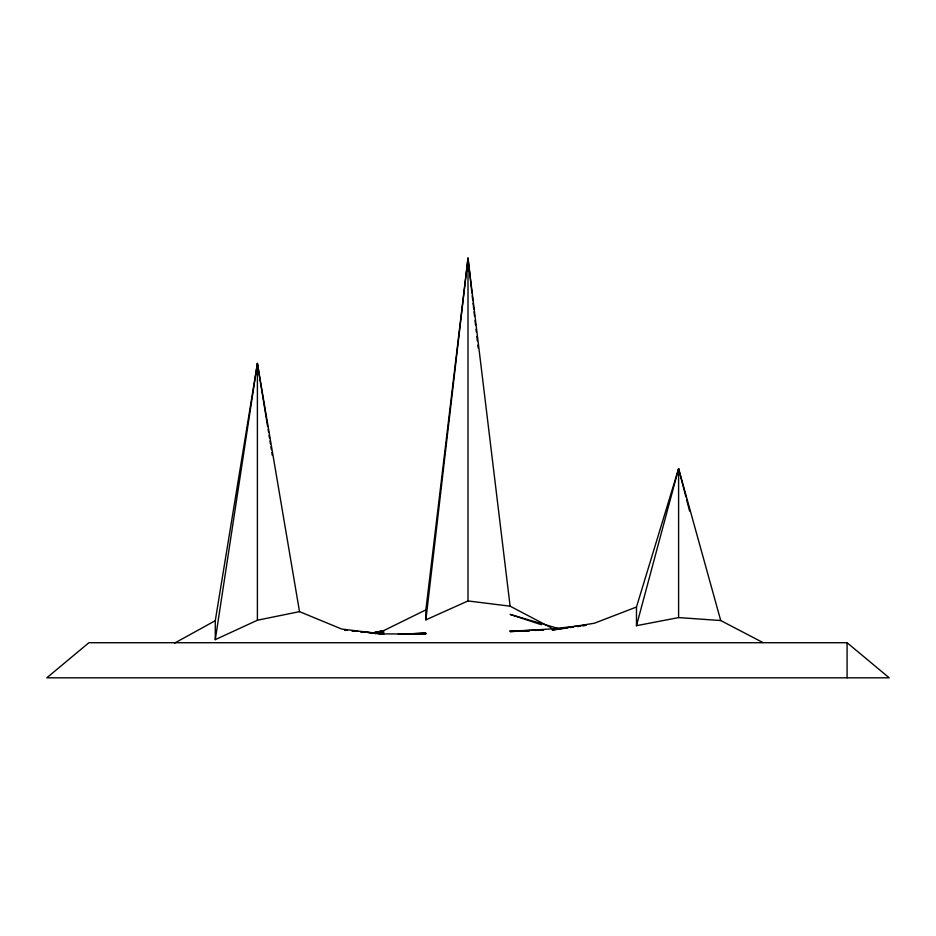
<?xml version="1.0" encoding="UTF-8"?>
<svg xmlns="http://www.w3.org/2000/svg" width="936" height="936" viewBox="0 0 936 936"><rect width="100%" height="100%" fill="white"/><g stroke="black" fill="none" stroke-linecap="round" stroke-linejoin="round"><path stroke-width="1.4" d="M510.12 606.189L468 600.947L425.88 619.854L468 258.184L510.12 606.189L550.965 627.647M425.88 619.854L425.88 609.874L468 258.184L471.931 292.968M299.52 611.641L257.4 620.217L215.28 639.639L257.4 363.437L299.52 611.641L341.64 629.027L383.76 634.198L367.778 632.514M215.28 639.639L215.28 620.685L257.4 363.437L267.637 426.64M720.72 620.533L678.6 617.584L636.48 625.693L678.6 468.667L720.72 620.533L762.84 642.517M636.48 625.693L636.48 607.019L678.6 468.667L685.924 496.911M174.435 643.207L215.28 620.685M425.88 609.874L383.76 630.595L371.124 633.274L383.76 630.77L372.528 633.11M636.48 607.019L594.36 623.236L552.24 630.033L567.684 627.916M570.492 627.529L573.3 627.143M577.512 626.558L580.32 626.172M583.128 625.786L585.936 625.4M585.644 625.201L552.24 628.84L510.12 631.601L529.004 630.7L510.12 630.724L529.004 630.852M405.545 634.14L425.88 633.04L402.644 634.14M534.807 630.419L543.524 629.998M409.898 634.14L425.88 633.602L398.28 634.152M543.524 629.881L510.12 631.028L529.004 630.829M412.811 634.14L425.88 634.011L383.76 633.918L360.524 631.625M847.08 642.716L88.92 642.716L46.8 677.816L889.2 677.816L847.08 642.716L847.08 677.816M357.622 631.332L351.807 630.759L356.16 631.285M360.524 631.741L364.876 632.209M557.856 628.384L510.12 614.414L541.371 624.721M686.661 499.742L689.586 511.033M268.106 429.519L268.574 432.385M269.03 435.263L269.498 438.13M269.966 441.008L270.434 443.875M270.902 446.753L271.358 449.619M271.826 452.497L272.294 455.376M472.259 295.87L472.75 300.21M473.078 303.112L473.733 308.915M474.061 311.805L474.552 316.157M475.043 320.51L475.535 324.85M476.026 329.203L476.354 332.105M476.845 336.445L477.337 340.798M477.828 345.15L478.156 348.04M678.6 468.667L678.6 617.584M468 258.184L468 600.947M257.4 363.437L257.4 620.217M383.76 632.151L375.336 633.543L383.76 632.151M347.455 630.337L344.542 630.045L347.455 630.373M555.048 629.284L552.24 628.852L555.048 629.355"/></g></svg>
